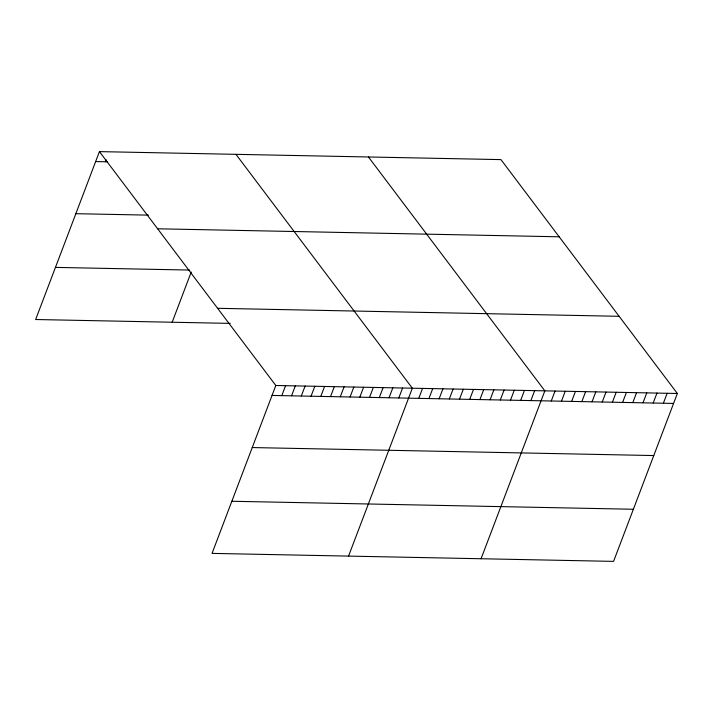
<?xml version="1.0" encoding="UTF-8"?>
<svg xmlns="http://www.w3.org/2000/svg" width="713" height="713" viewBox="0 0 713 713"><rect width="100%" height="100%" fill="white"/><g stroke="black" fill="none" stroke-linecap="round" stroke-linejoin="round"><path stroke-width="1.07" d="M99.428 151.619L275.815 385.492L212.046 553.386L613.572 561.381L677.35 393.487L500.954 159.614L99.428 151.619L35.65 319.513L230.272 323.39M105.399 161.762L106.157 159.765M172.172 322.231L191.236 272.036M281.795 395.635L285.574 385.688M291.546 395.822L295.325 385.885M301.296 396.018L305.075 386.072M311.046 396.214L314.825 386.268M320.797 396.41L324.575 386.464M330.547 396.606L334.326 386.66M340.306 396.793L344.076 386.847M350.056 396.989L353.835 387.043M359.807 397.186L363.585 387.239M369.557 397.382L373.336 387.435M379.307 397.578L383.086 387.631M389.057 397.765L392.836 387.819M398.808 397.961L402.587 388.015M348.559 556.104L412.337 388.211L235.95 154.338M418.754 398.362L422.533 388.416M428.95 398.558L432.729 388.612M439.137 398.763L442.916 388.817M449.333 398.968L453.111 389.022M459.529 399.173L463.307 389.227M469.715 399.369L473.494 389.432M479.911 399.574L483.69 389.628M490.107 399.779L493.877 389.833M500.294 399.984L504.073 390.038M510.49 400.189L514.269 390.243M520.677 400.385L524.456 390.439M530.873 400.59L534.652 390.644M481.07 558.742L544.848 390.849L368.452 156.976M551.256 401L555.035 391.054M561.452 401.196L565.231 391.259M571.648 401.401L575.427 391.455M581.835 401.606L585.614 391.66M592.031 401.811L595.81 391.865M602.227 402.016L606.005 392.07M612.414 402.212L616.192 392.266M622.609 402.417L626.388 392.471M632.805 402.622L636.575 392.676M642.992 402.827L646.771 392.881M653.188 403.023L656.967 393.077M663.375 403.228L667.154 393.282M95.649 161.566L107.565 161.806M75.845 213.686L148.447 215.13M157.635 228.793L559.17 236.796M55.454 267.393L189.801 270.067M217.608 308.31L619.142 316.305M275.815 385.492L677.35 393.487M272.045 395.439L673.571 403.433M252.242 447.559L653.776 455.554M231.841 501.266L633.376 509.26"/></g></svg>
